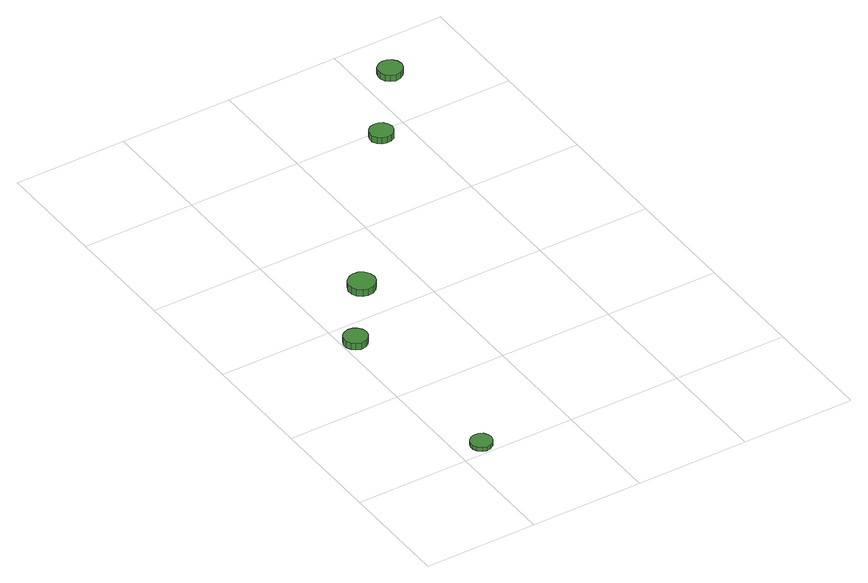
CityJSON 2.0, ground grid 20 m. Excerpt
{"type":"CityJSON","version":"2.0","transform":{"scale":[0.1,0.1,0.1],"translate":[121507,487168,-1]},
"CityObjects":{
"tree1":{"type":"SolitaryVegetationObject","attributes":{"function":"something"},"geometry":[{"type":"MultiSurface","lod":"1","boundaries":[[[0,1,2,3,4,5,6,7,8,9,10,11,12,13,14]],[[15,16,17,18,19,20,21,22,23,24,25,26,27,28,29]],[[0,29,28,1]],[[1,28,27,2]],[[2,27,26,3]],[[3,26,25,4]],[[4,25,24,5]],[[5,24,23,6]],[[6,23,22,7]],[[7,22,21,8]],[[8,21,20,9]],[[9,20,19,10]],[[10,19,18,11]],[[11,18,17,12]],[[12,17,16,13]],[[13,16,15,14]],[[14,15,29,0]]]}]},
"tree2":{"type":"SolitaryVegetationObject","attributes":{"function":"something"},"geometry":[{"type":"MultiSurface","lod":"1","boundaries":[[[30,31,32,33,34,35,36,37,38,39,40,41,42,43,44]],[[45,46,47,48,49,50,51,52,53,54,55,56,57,58,59]],[[30,59,58,31]],[[31,58,57,32]],[[32,57,56,33]],[[33,56,55,34]],[[34,55,54,35]],[[35,54,53,36]],[[36,53,52,37]],[[37,52,51,38]],[[38,51,50,39]],[[39,50,49,40]],[[40,49,48,41]],[[41,48,47,42]],[[42,47,46,43]],[[43,46,45,44]],[[44,45,59,30]]]}]},
"tree3":{"type":"SolitaryVegetationObject","attributes":{"function":"something"},"geometry":[{"type":"MultiSurface","lod":"1","boundaries":[[[60,61,62,63,64,65,66,67,68,69,70,71,72,73,74]],[[75,76,77,78,79,80,81,82,83,84,85,86,87,88,89]],[[60,89,88,61]],[[61,88,87,62]],[[62,87,86,63]],[[63,86,85,64]],[[64,85,84,65]],[[65,84,83,66]],[[66,83,82,67]],[[67,82,81,68]],[[68,81,80,69]],[[69,80,79,70]],[[70,79,78,71]],[[71,78,77,72]],[[72,77,76,73]],[[73,76,75,74]],[[74,75,89,60]]]}]},
"tree4":{"type":"SolitaryVegetationObject","attributes":{"function":"something"},"geometry":[{"type":"MultiSurface","lod":"1","boundaries":[[[90,91,92,93,94,95,96,97,98,99,100,101,102,103,104]],[[105,106,107,108,109,110,111,112,113,114,115,116,117,118,119]],[[90,119,118,91]],[[91,118,117,92]],[[92,117,116,93]],[[93,116,115,94]],[[94,115,114,95]],[[95,114,113,96]],[[96,113,112,97]],[[97,112,111,98]],[[98,111,110,99]],[[99,110,109,100]],[[100,109,108,101]],[[101,108,107,102]],[[102,107,106,103]],[[103,106,105,104]],[[104,105,119,90]]]}]},
"tree5":{"type":"SolitaryVegetationObject","attributes":{"function":"something"},"geometry":[{"type":"MultiSurface","lod":"1","boundaries":[[[120,121,122,123,124,125,126,127,128,129,130,131,132,133,134]],[[135,136,137,138,139,140,141,142,143,144,145,146,147,148,149]],[[120,149,148,121]],[[121,148,147,122]],[[122,147,146,123]],[[123,146,145,124]],[[124,145,144,125]],[[125,144,143,126]],[[126,143,142,127]],[[127,142,141,128]],[[128,141,140,129]],[[129,140,139,130]],[[130,139,138,131]],[[131,138,137,132]],[[132,137,136,133]],[[133,136,135,134]],[[134,135,149,120]]]}]}
},
"vertices":[
[64,23,14],[62,30,14],[58,37,14],[51,41,14],[43,41,14],[36,39,14],[30,34,14],[27,27,14],[27,19,14],[30,12,14],[36,6,14],[43,4,14],[51,5,14],[58,9,14],[62,15,14],[62,15,6],[58,9,6],[51,5,6],[43,4,6],[36,6,6],[30,12,6],[27,19,6],[27,27,6],[30,34,6],[36,39,6],[43,41,6],[51,41,6],[58,37,6],[62,30,6],[64,23,6],
[43,356,20],[41,364,20],[36,371,20],[29,375,20],[20,376,20],[12,373,20],[6,368,20],[2,360,20],[2,351,20],[6,344,20],[12,338,20],[20,335,20],[29,336,20],[36,340,20],[41,347,20],[41,347,7],[36,340,7],[29,336,7],[20,335,7],[12,338,7],[6,344,7],[2,351,7],[2,360,7],[6,368,7],[12,373,7],[20,376,7],[29,375,7],[36,371,7],[41,364,7],[43,356,7],
[129,465,25],[127,475,25],[121,483,25],[113,488,25],[103,489,25],[94,486,25],[86,479,25],[82,470,25],[82,460,25],[86,451,25],[94,445,25],[103,442,25],[113,443,25],[121,448,25],[127,456,25],[127,456,12],[121,448,12],[113,443,12],[103,442,12],[94,445,12],[86,451,12],[82,460,12],[82,470,12],[86,479,12],[94,486,12],[103,489,12],[113,488,12],[121,483,12],[127,475,12],[129,465,12],
[370,785,21],[368,793,21],[363,800,21],[356,804,21],[347,805,21],[339,803,21],[333,797,21],[329,789,21],[329,781,21],[333,773,21],[339,767,21],[347,765,21],[356,766,21],[363,770,21],[368,777,21],[368,777,9],[363,770,9],[356,766,9],[347,765,9],[339,767,9],[333,773,9],[329,781,9],[329,789,9],[333,797,9],[339,803,9],[347,805,9],[356,804,9],[363,800,9],[368,793,9],[370,785,9],
[474,919,18],[472,928,18],[467,935,18],[459,939,18],[450,940,18],[442,937,18],[435,931,18],[432,923,18],[432,915,18],[435,907,18],[442,901,18],[450,898,18],[459,899,18],[467,903,18],[472,910,18],[472,910,6],[467,903,6],[459,899,6],[450,898,6],[442,901,6],[435,907,6],[432,915,6],[432,923,6],[435,931,6],[442,937,6],[450,940,6],[459,939,6],[467,935,6],[472,928,6],[474,919,6]
]}
